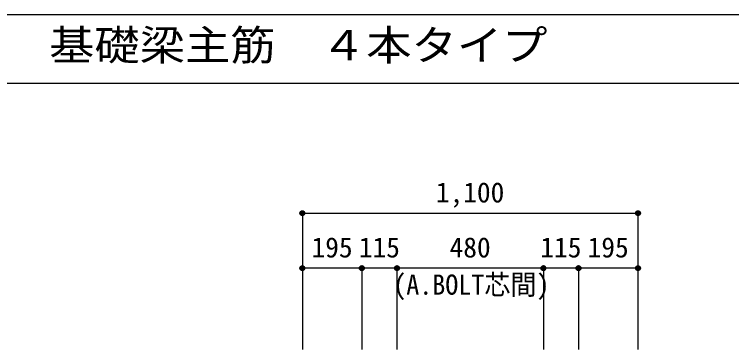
# Model space of a CAD drawing. Units: millimetres at full size, sheet at 1:30. Extents: x -5973 to 5954, y -4195 to 4201.
# Drawn here: x -942 to 1409, y 3103 to 4201 of the extents above; entities that cross this region are included whole.
import ezdxf
from ezdxf.enums import TextEntityAlignment as Align

# ---------------------------------------------------------------- set-up
doc = ezdxf.new("R2010")
doc.units = ezdxf.units.MM
doc.header["$LTSCALE"] = 30
doc.header["$PDMODE"] = 32
doc.header["$PDSIZE"] = 15
for name, color, linetype in [('0-D', 4, 'Continuous'), ('6-7_文字', 7, 'Continuous'), ('F-0_枠', 6, 'Continuous')]:
    doc.layers.add(name, color=color, linetype=linetype)
doc.styles.add('ＭＳ ゴシック', font='')
doc.styles.get('ＭＳ ゴシック').set_extended_font_data('MS Gothic')

msp = doc.modelspace()

# ---------------------------------------------------------------- linework, layer by layer
at = {"layer": '0-D'}
for p, q in [((2.44, 3550.34), (2.44, 3370.34)), ((2.44, 3550.34), (1102.44, 3550.34)), ((2.44, 3550.34), (1102.44, 3550.34)), ((1102.44, 3550.34), (1102.44, 3370.34)), ((197.44, 3370.34), (2.44, 3370.34)), ((2.44, 3370.34), (2.44, 3103.3)), ((312.44, 3370.34), (197.44, 3370.34)), ((197.44, 3370.34), (197.44, 3103.3)), ((792.44, 3370.34), (312.44, 3370.34)), ((312.44, 3370.34), (312.44, 3103.3)), ((907.44, 3370.34), (792.44, 3370.34)), ((792.44, 3370.34), (792.44, 3103.3)), ((1102.44, 3370.34), (907.44, 3370.34)), ((907.44, 3370.34), (907.44, 3103.3)), ((1102.44, 3370.34), (1102.44, 3103.3)), ((1102.44, 3370.34), (1102.44, 3103.3))]:
    msp.add_line(p, q, dxfattribs=at)
for centre, radius in [((2.44, 3550.34), 8), ((2.44, 3550.34), 7.2), ((2.44, 3550.34), 6.4), ((2.44, 3550.34), 5.6), ((2.44, 3550.34), 4.8), ((2.44, 3550.34), 4), ((2.44, 3550.34), 3.2), ((2.44, 3550.34), 2.4), ((2.44, 3550.34), 1.6), ((2.44, 3550.34), 0.8), ((1102.44, 3550.34), 8), ((1102.44, 3550.34), 7.2), ((1102.44, 3550.34), 6.4), ((1102.44, 3550.34), 5.6), ((1102.44, 3550.34), 4.8), ((1102.44, 3550.34), 4), ((1102.44, 3550.34), 3.2), ((1102.44, 3550.34), 2.4), ((1102.44, 3550.34), 1.6), ((1102.44, 3550.34), 0.8), ((2.44, 3370.34), 8), ((2.44, 3370.34), 7.2), ((2.44, 3370.34), 6.4), ((2.44, 3370.34), 5.6), ((2.44, 3370.34), 4.8), ((2.44, 3370.34), 4), ((2.44, 3370.34), 3.2), ((2.44, 3370.34), 2.4), ((2.44, 3370.34), 1.6), ((2.44, 3370.34), 0.8), ((197.44, 3370.34), 8), ((197.44, 3370.34), 7.2), ((197.44, 3370.34), 6.4), ((197.44, 3370.34), 5.6), ((197.44, 3370.34), 4.8), ((197.44, 3370.34), 4), ((197.44, 3370.34), 3.2), ((197.44, 3370.34), 2.4), ((197.44, 3370.34), 1.6), ((197.44, 3370.34), 0.8), ((312.44, 3370.34), 8), ((312.44, 3370.34), 7.2), ((312.44, 3370.34), 6.4), ((312.44, 3370.34), 5.6), ((312.44, 3370.34), 4.8), ((312.44, 3370.34), 4), ((312.44, 3370.34), 3.2), ((312.44, 3370.34), 2.4), ((312.44, 3370.34), 1.6), ((312.44, 3370.34), 0.8), ((792.44, 3370.34), 8), ((792.44, 3370.34), 7.2), ((792.44, 3370.34), 6.4), ((792.44, 3370.34), 5.6), ((792.44, 3370.34), 4.8), ((792.44, 3370.34), 4), ((792.44, 3370.34), 3.2), ((792.44, 3370.34), 2.4), ((792.44, 3370.34), 1.6), ((792.44, 3370.34), 0.8), ((907.44, 3370.34), 8), ((907.44, 3370.34), 7.2), ((907.44, 3370.34), 6.4), ((907.44, 3370.34), 5.6), ((907.44, 3370.34), 4.8), ((907.44, 3370.34), 4), ((907.44, 3370.34), 3.2), ((907.44, 3370.34), 2.4), ((907.44, 3370.34), 1.6), ((907.44, 3370.34), 0.8), ((1102.44, 3370.34), 8), ((1102.44, 3370.34), 7.2), ((1102.44, 3370.34), 6.4), ((1102.44, 3370.34), 5.6), ((1102.44, 3370.34), 4.8), ((1102.44, 3370.34), 4), ((1102.44, 3370.34), 3.2), ((1102.44, 3370.34), 2.4), ((1102.44, 3370.34), 1.6), ((1102.44, 3370.34), 0.8)]:
    msp.add_circle(centre, radius, dxfattribs=at)
at = {"layer": '0-D', "color": 7}
for p in [(2.44, 3550.34), (2.44, 3550.34), (1102.44, 3550.34), (2.44, 3370.34), (2.44, 3370.34), (197.44, 3370.34), (197.44, 3370.34), (312.44, 3370.34), (312.44, 3370.34), (792.44, 3370.34), (792.44, 3370.34), (907.44, 3370.34), (907.44, 3370.34), (1102.44, 3370.34), (1102.44, 3370.34)]:
    msp.add_point(p, dxfattribs=at)
at = {"layer": 'F-0_枠'}
msp.add_line((-5972.88, 4201.15), (5954.1, 4201.15), dxfattribs=at)
at = {"layer": 'F-0_枠', "color": 2}
msp.add_line((-5972.88, 3976.15), (3723.6, 3976.15), dxfattribs=at)

# ---------------------------------------------------------------- texts
at = {"layer": '0-D', "style": 'ＭＳ ゴシック'}
for s, p in [('1,100', (439.94, 3565.34)), ('195', (32.44, 3385.34)), ('115', (187.44, 3385.34)), ('480', (484.94, 3385.34)), ('115', (782.44, 3385.34)), ('195', (937.44, 3385.34))]:
    msp.add_text(s, height=65.98, dxfattribs=at).set_placement(p, align=Align.BOTTOM_LEFT)
at = {"layer": '0-D', "style": 'ＭＳ ゴシック', "width": 0.95}
msp.add_text('(A.BOLT芯間)', height=65.98, dxfattribs=at).set_placement((300.36, 3263.42), align=Align.BOTTOM_LEFT)
at = {"layer": '6-7_文字', "color": 2, "style": 'ＭＳ ゴシック', "width": 1.1}
msp.add_text('\u3000\u3000基礎梁主筋\u3000４本タイプ', height=98.97, dxfattribs=at).set_placement((-1124.64, 4021.15), align=Align.BOTTOM_LEFT)

doc.saveas('drawing.dxf')
